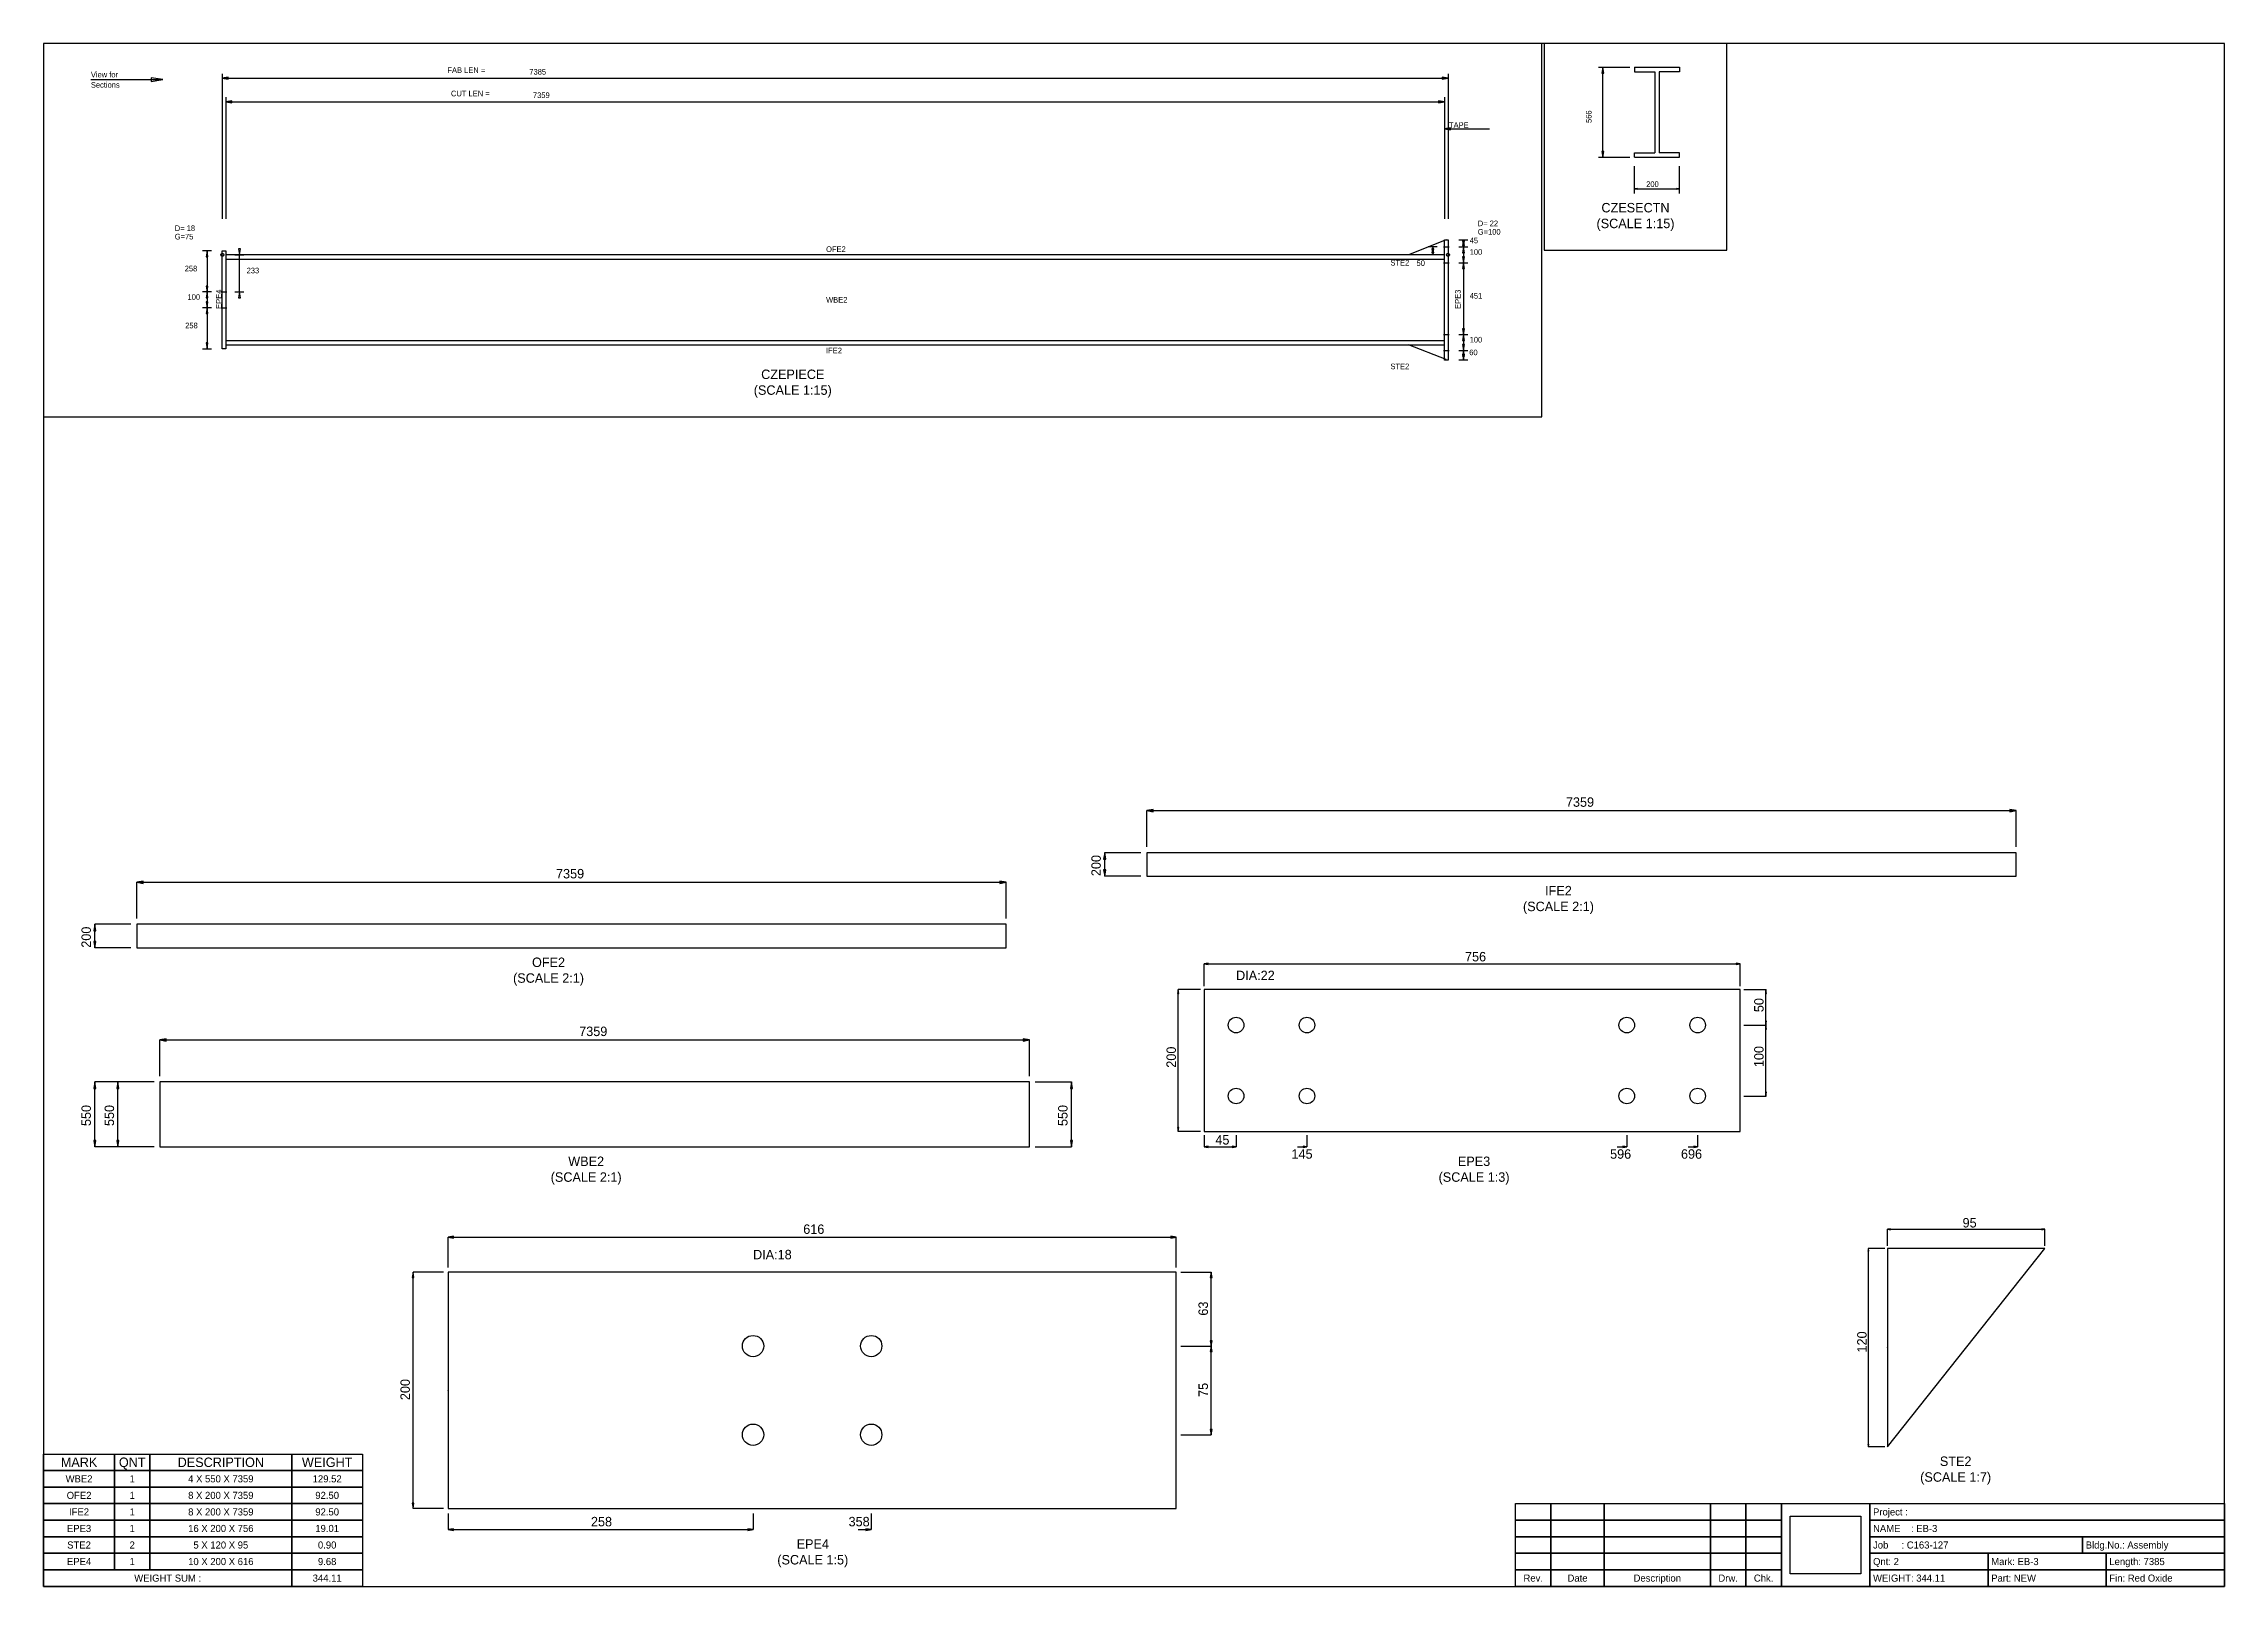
# Model space of a CAD drawing. Header units: metres. Extents: x 0 to 9229, y 0 to 6527.
import ezdxf
from ezdxf.enums import TextEntityAlignment as Align

# ---------------------------------------------------------------- set-up
doc = ezdxf.new("R2010")
doc.units = ezdxf.units.M
doc.linetypes.add('CONTIN', pattern=[0])
for name, color, linetype in [('1', 7, 'CONTIN'), ('10', 7, 'CONTIN'), ('11', 7, 'CONTIN'), ('12', 2, 'CONTIN'), ('15', 6, 'CONTIN'), ('2', 7, 'CONTIN'), ('21', 7, 'CONTIN'), ('3', 1, 'CONTIN'), ('4', 1, 'CONTIN'), ('5', 7, 'CONTIN'), ('6', 4, 'CONTIN')]:
    doc.layers.add(name, color=color, linetype=linetype)
doc.styles.add('SIMPLEX', font='txt')
picture_1 = doc.add_image_def('image1.png', size_in_pixel=(229, 276))

# ---------------------------------------------------------------- blocks, each defined once
blk = doc.blocks.new('PART_TABLE_BLOCK')
for points in [[(0, 560), (300, 560), (300, 490), (0, 490)], [(300, 560), (450, 560), (450, 490), (300, 490)], [(450, 560), (1050, 560), (1050, 490), (450, 490)], [(1050, 560), (1350, 560), (1350, 490), (1050, 490)], [(0, 490), (300, 490), (300, 420), (0, 420)], [(300, 490), (450, 490), (450, 420), (300, 420)], [(450, 490), (1050, 490), (1050, 420), (450, 420)], [(1050, 490), (1350, 490), (1350, 420), (1050, 420)], [(0, 420), (300, 420), (300, 350), (0, 350)], [(300, 420), (450, 420), (450, 350), (300, 350)], [(450, 420), (1050, 420), (1050, 350), (450, 350)], [(1050, 420), (1350, 420), (1350, 350), (1050, 350)], [(0, 350), (300, 350), (300, 280), (0, 280)], [(0, 280), (300, 280), (300, 210), (0, 210)], [(300, 350), (450, 350), (450, 280), (300, 280)], [(300, 280), (450, 280), (450, 210), (300, 210)], [(450, 350), (1050, 350), (1050, 280), (450, 280)], [(450, 280), (1050, 280), (1050, 210), (450, 210)], [(1050, 350), (1350, 350), (1350, 280), (1050, 280)], [(1050, 280), (1350, 280), (1350, 210), (1050, 210)], [(0, 210), (300, 210), (300, 140), (0, 140)], [(300, 210), (450, 210), (450, 140), (300, 140)], [(450, 210), (1050, 210), (1050, 140), (450, 140)], [(1050, 210), (1350, 210), (1350, 140), (1050, 140)], [(0, 140), (300, 140), (300, 70), (0, 70)], [(300, 140), (450, 140), (450, 70), (300, 70)], [(450, 140), (1050, 140), (1050, 70), (450, 70)], [(1050, 140), (1350, 140), (1350, 70), (1050, 70)], [(0, 70), (1050, 70), (1050, 0), (0, 0)], [(1050, 70), (1350, 70), (1350, 0), (1050, 0)]]:
    blk.add_lwpolyline(points, close=True)
for s, height, p in [('MARK', 40, (150, 525)), ('WBE2', 30, (150, 455)), ('QNT', 40, (375, 525)), ('1', 30, (375, 455)), ('DESCRIPTION', 40, (750, 525)), ('4 X 550 X 7359', 30, (750, 455)), ('WEIGHT', 40, (1200, 525)), ('129.52', 30, (1200, 455)), ('OFE2', 30, (150, 385)), ('1', 30, (375, 385)), ('8 X 200 X 7359', 30, (750, 385)), ('92.50', 30, (1200, 385)), ('IFE2', 30, (150, 315)), ('1', 30, (375, 315)), ('8 X 200 X 7359', 30, (750, 315)), ('92.50', 30, (1200, 315)), ('STE2', 30, (150, 175)), ('EPE3', 30, (150, 245)), ('2', 30, (375, 175)), ('1', 30, (375, 245)), ('16 X 200 X 756', 30, (750, 245)), ('5 X 120 X 95', 30, (750, 175)), ('19.01', 30, (1200, 245)), ('0.90', 30, (1200, 175)), ('EPE4', 30, (150, 105)), ('1', 30, (375, 105)), ('10 X 200 X 616', 30, (750, 105)), ('9.68', 30, (1200, 105)), ('WEIGHT SUM :', 30, (525, 35)), ('344.11', 30, (1200, 35))]:
    blk.add_text(s, height=height).set_placement(p, align=Align.MIDDLE_CENTER)
blk = doc.blocks.new('Title_Block')
for points in [[(-3000, 350), (-2850, 350), (-2850, 280), (-3000, 280)], [(-3000, 280), (-2850, 280), (-2850, 210), (-3000, 210)], [(-2850, 350), (-2625, 350), (-2625, 280), (-2850, 280)], [(-2850, 280), (-2625, 280), (-2625, 210), (-2850, 210)], [(-2625, 350), (-2175, 350), (-2175, 280), (-2625, 280)], [(-2625, 280), (-2175, 280), (-2175, 210), (-2625, 210)], [(-2175, 350), (-2025, 350), (-2025, 280), (-2175, 280)], [(-2175, 280), (-2025, 280), (-2025, 210), (-2175, 210)], [(-2025, 350), (-1875, 350), (-1875, 280), (-2025, 280)], [(-2025, 280), (-1875, 280), (-1875, 210), (-2025, 210)], [(-1875, 350), (-1500, 350), (-1500, 0), (-1875, 0)], [(-1500, 350), (0, 350), (0, 280), (-1500, 280)], [(-1500, 280), (0, 280), (0, 210), (-1500, 210)], [(-3000, 210), (-2850, 210), (-2850, 140), (-3000, 140)], [(-2850, 210), (-2625, 210), (-2625, 140), (-2850, 140)], [(-2625, 210), (-2175, 210), (-2175, 140), (-2625, 140)], [(-2175, 210), (-2025, 210), (-2025, 140), (-2175, 140)], [(-2025, 210), (-1875, 210), (-1875, 140), (-2025, 140)], [(-1500, 210), (-600, 210), (-600, 140), (-1500, 140)], [(-600, 210), (0, 210), (0, 140), (-600, 140)], [(-3000, 140), (-2850, 140), (-2850, 70), (-3000, 70)], [(-2850, 140), (-2625, 140), (-2625, 70), (-2850, 70)], [(-2625, 140), (-2175, 140), (-2175, 70), (-2625, 70)], [(-2175, 140), (-2025, 140), (-2025, 70), (-2175, 70)], [(-2025, 140), (-1875, 140), (-1875, 70), (-2025, 70)], [(-1500, 140), (-1000, 140), (-1000, 70), (-1500, 70)], [(-1000, 140), (-500, 140), (-500, 70), (-1000, 70)], [(-500, 140), (0, 140), (0, 70), (-500, 70)], [(-3000, 70), (-2850, 70), (-2850, 0), (-3000, 0)], [(-2850, 70), (-2625, 70), (-2625, 0), (-2850, 0)], [(-2625, 70), (-2175, 70), (-2175, 0), (-2625, 0)], [(-2175, 70), (-2025, 70), (-2025, 0), (-2175, 0)], [(-2025, 70), (-1875, 70), (-1875, 0), (-2025, 0)], [(-1500, 70), (-1000, 70), (-1000, 0), (-1500, 0)], [(-1000, 70), (-500, 70), (-500, 0), (-1000, 0)], [(-500, 70), (0, 70), (0, 0), (-500, 0)]]:
    blk.add_lwpolyline(points, close=True)
for s, p in [(' Project : ', (-1498, 315)), (' Job     : C163-127', (-1498, 175)), (' NAME    : EB-3', (-1498, 245)), (' Bldg.No.: Assembly', (-598, 175)), (' Qnt: 2', (-1498, 105)), (' Mark: EB-3', (-998, 105)), (' Length: 7385', (-498, 105)), (' WEIGHT: 344.11', (-1498, 35)), (' Part: NEW', (-998, 35)), (' Fin: Red Oxide', (-498, 35))]:
    blk.add_text(s, height=30).set_placement(p, align=Align.MIDDLE_LEFT)
for s, p in [('Rev.', (-2925, 35)), ('Date', (-2737.5, 35)), ('Description', (-2400, 35)), ('Drw.', (-2100, 35)), ('Chk.', (-1950, 35))]:
    blk.add_text(s, height=30).set_placement(p, align=Align.MIDDLE_CENTER)
image = blk.add_image(picture_1, insert=(-1837.1, 52.5), size_in_units=(299.2, 245))
blk = doc.blocks.new('ARROW')
at = {"layer": '2'}
for p, q in [((0, 0), (-1.651, 0.275)), ((-1.651, 0.275), (-1.651, -0.275)), ((-1.651, -0.275), (0, 0))]:
    blk.add_line(p, q, dxfattribs=at)
blk = doc.blocks.new('MAG_CRCL')
at = {"layer": '15'}
blk.add_circle((0, 0), 0.889, dxfattribs=at)
blk = doc.blocks.new('BSEPLT')
at = {"layer": '12'}
for p, q in [((-0.508, 0), (0.508, 0)), ((-0.508, -12.7), (-0.508, 0)), ((0.508, 0), (0.508, -12.7)), ((0.508, -12.7), (-0.508, -12.7))]:
    blk.add_line(p, q, dxfattribs=at)
blk = doc.blocks.new('CYAN_TICK')
at = {"layer": '6'}
blk.add_line((-1.6, 0), (1.6, 0), dxfattribs=at)
blk = doc.blocks.new('ARROWP')
at = {"layer": '2'}
for p, q in [((0, 0), (-1.651, 0.275)), ((-1.651, 0.275), (-1.651, -0.275)), ((-1.651, -0.275), (0, 0))]:
    blk.add_line(p, q, dxfattribs=at)
blk = doc.blocks.new('FLAT_CZEPIECE')
at = {"layer": '1'}
for p, q in [((5928.5, 684.945), (771.5, 684.945)), ((771.5, 684.945), (771.5, 303.945)), ((771.5, 665.895), (5928.5, 665.895)), ((5928.5, 303.945), (5928.5, 684.945)), ((771.5, 322.995), (5928.5, 322.995)), ((771.5, 303.945), (5928.5, 303.945))]:
    blk.add_line(p, q, dxfattribs=at)
at = {"layer": '2'}
for p, q in [((756.26, 1450.755), (756.26, 837.345)), ((756.26, 1431.705), (5943.74, 1431.705)), ((5943.74, 1450.755), (5943.74, 837.345)), ((771.5, 1351.695), (771.5, 837.345)), ((771.5, 1332.645), (5928.5, 1332.645)), ((5928.5, 1351.695), (5928.5, 837.345)), ((5928.5, 1237.395), (5928.5, 1123.095)), ((5928.5, 1218.345), (6119, 1218.345)), ((5936.12, 748.92), (5776.1, 684.945)), ((5989.46, 748.92), (6027.56, 748.92)), ((6008.51, 748.92), (6008.51, 718.635)), ((710.54, 701.805), (672.44, 701.805)), ((691.49, 701.805), (691.49, 528.12)), ((809.6, 684.945), (847.7, 684.945)), ((828.65, 528.12), (828.65, 684.945)), ((5898.02, 718.635), (5859.92, 718.635)), ((5898.02, 684.945), (5859.92, 684.945)), ((5878.97, 718.635), (5878.97, 684.945)), ((5989.46, 718.635), (6027.56, 718.635)), ((5989.46, 651.315), (6027.56, 651.315)), ((6008.51, 718.635), (6008.51, 651.315)), ((6008.51, 651.315), (6008.51, 347.64)), ((710.54, 528.12), (672.44, 528.12)), ((691.49, 528.12), (691.49, 460.8)), ((809.6, 528.12), (847.7, 528.12)), ((710.54, 460.8), (672.44, 460.8)), ((691.49, 460.8), (691.49, 287.115)), ((672.44, 287.115), (710.54, 287.115)), ((5936.12, 241.905), (5776.1, 303.945)), ((5989.46, 347.64), (6027.56, 347.64)), ((5989.46, 280.335), (6027.56, 280.335)), ((6008.51, 347.64), (6008.51, 280.335)), ((6008.51, 280.335), (6008.51, 240)), ((5989.46, 240), (6027.56, 240))]:
    blk.add_line(p, q, dxfattribs=at)
at = {"layer": '21'}
blk.add_line((200, 1425.99), (504.8, 1425.99), dxfattribs=at)
for name, p, xscale, yscale, zscale in [('ARROWP', (504.8, 1425.99), 30, 30, 30), ('BSEPLT', (5936.12, 748.92), 15, 40.080000000000005, 40.080000000000005), ('BSEPLT', (5936.12, 748.92), 15, 40.080000000000005, 40.080000000000005)]:
    blk.add_blockref(name, p, dxfattribs=dict(xscale=xscale, yscale=yscale, zscale=zscale))
at = {"xscale": 15, "yscale": 15, "zscale": 15, "rotation": 180}
blk.add_blockref('ARROW', (5928.5, 1218.345), dxfattribs=at)
at = {"layer": '12', "xscale": 15, "yscale": 32.655, "zscale": 32.655}
blk.add_blockref('BSEPLT', (763.88, 701.805), dxfattribs=at)
at = {"layer": '15', "xscale": 7.5, "yscale": 7.5, "zscale": 7.5}
for p in [(756.26, 684.945), (5943.74, 684.945)]:
    blk.add_blockref('MAG_CRCL', p, dxfattribs=at)
at = {"layer": '2', "xscale": 15, "yscale": 15, "zscale": 15}
for p, rotation in [((756.26, 1431.705), 180), ((771.5, 1332.645), 180), ((6008.51, 748.92), 90), ((6008.51, 718.635), -90), ((691.49, 701.805), 90), ((828.65, 684.945), -90), ((5878.97, 718.635), 90), ((5878.97, 684.945), -90), ((6008.51, 718.635), 90), ((6008.51, 651.315), -90), ((6008.51, 651.315), 90), ((691.49, 528.12), -90), ((691.49, 528.12), 90), ((691.49, 460.8), -90), ((828.65, 528.12), 90), ((691.49, 460.8), 90), ((6008.51, 347.64), -90), ((691.49, 287.115), -90), ((6008.51, 347.64), 90), ((6008.51, 280.335), -90), ((6008.51, 280.335), 90), ((6008.51, 240), -90)]:
    blk.add_blockref('ARROW', p, dxfattribs=dict(at, rotation=rotation))
at = {"layer": '2'}
for name, p, xscale, yscale, zscale in [('ARROW', (5943.74, 1431.705), 15, 15, 15), ('ARROW', (5928.5, 1332.645), 15, 15, 15), ('CYAN_TICK', (5936.12, 718.635), 7.5, 7.5, 7.5), ('CYAN_TICK', (5936.12, 651.315), 7.5, 7.5, 7.5), ('CYAN_TICK', (763.88, 528.12), 7.5, 7.5, 7.5), ('CYAN_TICK', (763.88, 460.8), 7.5, 7.5, 7.5), ('CYAN_TICK', (5936.12, 347.64), 7.5, 7.5, 7.5), ('CYAN_TICK', (5936.12, 280.335), 7.5, 7.5, 7.5)]:
    blk.add_blockref(name, p, dxfattribs=dict(at, xscale=xscale, yscale=yscale, zscale=zscale))
at = {"insert": (3170.443, 140), "char_height": 40, "attachment_point": 5}
blk.add_mtext('CZEPIECE\\P(SCALE 1:15)', dxfattribs=at)
at = {"layer": '11', "style": 'SIMPLEX'}
for s, p in [('7385', (2055.635, 1447.26)), ('7359', (2070.875, 1348.2)), ('45', (6035.18, 733.77)), ('50', (5810.39, 637.97)), ('100', (6035.18, 684.975)), ('258', (597.2, 614.955)), ('233', (859.13, 606.525)), ('100', (609.095, 494.46)), ('451', (6035.18, 499.485)), ('258', (599.105, 373.965)), ('60', (6033.275, 260.16)), ('100', (6035.18, 313.98))]:
    blk.add_text(s, height=23.805, dxfattribs=at).set_placement(p)
at = {"layer": '2', "style": 'SIMPLEX'}
for s, p in [('FAB LEN =', (1708.76, 1454.565)), ('CUT LEN =', (1724, 1355.505)), ('TAPE', (5947.55, 1222.155))]:
    blk.add_text(s, height=23.805, dxfattribs=at).set_placement(p)
at = {"layer": '21', "style": 'SIMPLEX'}
for s, p in [('View for', (200, 1435.515)), ('Sections', (200, 1391.94)), ('G=75', (555.05, 749.895)), ('D= 18', (555.05, 785.625)), ('G=100', (6069.47, 770.355)), ('D= 22', (6069.47, 806.07))]:
    blk.add_text(s, height=23.805, dxfattribs=at).set_placement(p)
at = {"layer": '3', "style": 'SIMPLEX'}
for s, p in [('OFE2', (3311.45, 696.855)), ('STE2', (5699.9, 639.39)), ('WBE2', (3311.45, 482.535)), ('IFE2', (3311.45, 268.23)), ('STE2', (5699.9, 200.955))]:
    blk.add_text(s, height=23.805, dxfattribs=at).set_placement(p)
for s, p in [('EPE4', (753.4, 456.345)), ('EPE3', (5997.08, 456.345))]:
    blk.add_text(s, height=23.805, rotation=90, dxfattribs=at).set_placement(p)
blk = doc.blocks.new('RSECTN')
at = {"layer": '10'}
for p, q in [((-6.35, 25.4), (6.35, 25.4)), ((-6.35, 25.4), (-6.35, 24.13)), ((6.35, 25.4), (6.35, 24.13)), ((-6.35, 24.13), (-0.635, 24.13)), ((-0.635, 24.13), (-0.635, 1.27)), ((6.35, 24.13), (0.635, 24.13)), ((0.635, 24.13), (0.635, 1.27)), ((-6.35, 0), (-6.35, 1.27)), ((-6.35, 1.27), (-0.635, 1.27)), ((-6.35, 0), (6.35, 0)), ((6.35, 1.27), (0.635, 1.27)), ((6.35, 0), (6.35, 1.27))]:
    blk.add_line(p, q, dxfattribs=at)
blk = doc.blocks.new('FLAT_CZESECTN')
at = {"layer": '2'}
for p, q in [((229.055, 773.4), (362.405, 773.4)), ((248.105, 392.4), (248.105, 773.4)), ((229.055, 392.4), (362.405, 392.4)), ((381.455, 240), (381.455, 354.3)), ((571.955, 240), (571.955, 354.3)), ((381.455, 259.05), (571.955, 259.05))]:
    blk.add_line(p, q, dxfattribs=at)
at = {"layer": '1', "xscale": 15, "yscale": 15, "zscale": 15}
blk.add_blockref('RSECTN', (476.705, 392.4), dxfattribs=at)
at = {"layer": '2'}
for p, xscale, yscale, zscale, rotation in [((248.105, 773.4), 15, 15, 15, 90), ((248.105, 392.4), 15, 15, 15, -90), ((381.455, 259.05), 7.5, 7.5, 7.5, 180)]:
    blk.add_blockref('ARROW', p, dxfattribs=dict(at, xscale=xscale, yscale=yscale, zscale=zscale, rotation=rotation))
at = {"layer": '2', "xscale": 7.5, "yscale": 7.5, "zscale": 7.5}
blk.add_blockref('ARROW', (571.955, 259.05), dxfattribs=at)
at = {"insert": (385.9775, 140), "char_height": 40, "attachment_point": 5}
blk.add_mtext('CZESECTN\\P(SCALE 1:15)', dxfattribs=at)
at = {"layer": '11', "style": 'SIMPLEX'}
blk.add_text('566', height=23.805, rotation=90, dxfattribs=at).set_placement((200, 537.66))
blk.add_text('200', height=23.805, dxfattribs=at).set_placement((431.15, 266.985))
blk = doc.blocks.new('EPE4')
at = {"layer": '3', "linetype": 'CONTINUOUS'}
for p, q in [((362.316095, 1328.98355), (362.316095, 328.98355)), ((3442.515995, 1328.98355), (362.316095, 1328.98355)), ((3442.515995, 328.98355), (3442.515995, 1328.98355)), ((362.316095, 328.98355), (3442.515995, 328.98355))]:
    blk.add_line(p, q, dxfattribs=at)
at = {"layer": '4', "linetype": 'CONTINUOUS'}
for centre in [(1652.416045, 1016.48355), (2152.416045, 1016.48355), (1652.416045, 641.48355), (2152.416045, 641.48355)]:
    blk.add_circle(centre, 45, dxfattribs=at)
at = {"layer": '5', "linetype": 'CONTINUOUS'}
for p, q in [((361.816095, 828.98355), (362.816095, 828.98355)), ((362.316095, 828.48355), (362.316095, 829.48354))]:
    blk.add_line(p, q, dxfattribs=at)
blk.add_circle((362.316095, 828.98355), 0.5, dxfattribs=at)
at = {"layer": '6', "linetype": 'CONTINUOUS'}
for p, q in [((362.316095, 1349.518215), (362.316095, 1477.859895)), ((362.316095, 1477.609895), (3442.515995, 1477.609895)), ((3442.515995, 1349.518215), (3442.515995, 1477.859895)), ((341.781505, 1328.98355), (213.43983, 1328.98356)), ((213.68975, 328.98355), (213.689825, 1328.98356)), ((3463.050645, 1328.98355), (3591.392345, 1328.98354)), ((3591.142395, 1016.48353), (3591.142395, 1328.98354)), ((3463.050645, 1016.48355), (3591.392345, 1016.48353)), ((3463.050645, 1016.48355), (3591.392345, 1016.48353)), ((3591.142395, 641.48355), (3591.142395, 1016.48353)), ((3463.050645, 641.48355), (3591.392345, 641.48355)), ((341.78143, 328.98355), (213.43975, 328.98355)), ((362.316095, 308.4489), (362.316095, 240)), ((1652.416045, 308.4489), (1652.416045, 240)), ((2152.416045, 308.4489), (2152.416045, 240)), ((362.316095, 240.25005), (1652.416045, 240.25005)), ((2097.656995, 240.25005), (2152.416045, 240.25005))]:
    blk.add_line(p, q, dxfattribs=at)
at = {"layer": '6', "xscale": 13.689775, "yscale": 13.689775, "zscale": 2.737955}
for p, rotation in [((362.316095, 1477.609895), 180), ((213.689825, 1328.98356), 90), ((3591.142395, 1328.98354), 90), ((3591.142395, 1016.48353), -90.00000000000001), ((3591.142395, 1016.48353), 90), ((3591.142395, 641.48355), -90.00000000000001), ((213.68975, 328.98355), -90.00000000000001), ((362.316095, 240.25005), 180)]:
    blk.add_blockref('ARROW', p, dxfattribs=dict(at, rotation=rotation))
for p in [(3442.515995, 1477.609895), (1652.416045, 240.25005), (2152.416045, 240.25005)]:
    blk.add_blockref('ARROW', p, dxfattribs=at)
at = {"insert": (1905.154247, 140), "char_height": 40, "attachment_point": 5}
blk.add_mtext('EPE4\\P(SCALE 1:5)', dxfattribs=at)
at = {"layer": '5'}
blk.add_text('ZERO', height=0.075, dxfattribs=at).set_placement((362.316095, 628.98355))
at = {"layer": '6'}
for s, p in [('616', (1864.769095, 1491.29968)), ('DIA:18', (1652.416045, 1383.742655)), ('258', (966.296745, 253.93985)), ('358', (2056.587645, 253.93985))]:
    blk.add_text(s, height=40, dxfattribs=at).set_placement(p)
for s, p in [('63', (3577.452495, 1145.35398)), ('200', (200, 787.9142)), ('75', (3577.452495, 801.604))]:
    blk.add_text(s, height=40, rotation=90, dxfattribs=at).set_placement(p)
blk = doc.blocks.new('WBE2')
at = {"layer": '3', "linetype": 'CONTINUOUS'}
for p, q in [((492.3, 515), (492.3, 240)), ((4171.8, 515), (492.3, 515)), ((4171.8, 240), (4171.8, 515)), ((492.3, 240), (4171.8, 240))]:
    blk.add_line(p, q, dxfattribs=at)
at = {"layer": '5', "linetype": 'CONTINUOUS'}
for p in [(492.2, 515), (492.3, 515)]:
    blk.add_line(p, (492.3, 515), dxfattribs=at)
blk.add_circle((492.3, 515), 0.05, dxfattribs=at)
at = {"layer": '6', "linetype": 'CONTINUOUS'}
for p, q in [((492.3, 539.5), (492.3, 692.8)), ((492.3, 692.8), (4171.8, 692.8)), ((4171.8, 539.5), (4171.8, 692.8)), ((467.8, 515), (216.3, 515)), ((216.4, 240), (216.4, 515)), ((467.8, 515), (314.4, 515)), ((314.5, 240), (314.5, 515)), ((4196.3, 515), (4349.6, 515)), ((4349.6, 240), (4349.6, 515)), ((467.8, 240), (216.3, 240)), ((467.8, 240), (314.4, 240)), ((4196.3, 240), (4349.6, 240))]:
    blk.add_line(p, q, dxfattribs=at)
at = {"layer": '6', "xscale": 16.3533325, "yscale": 16.3533325, "zscale": 32.706665}
for p, rotation in [((492.3, 692.8), 180), ((216.4, 515), 90), ((314.5, 515), 90), ((4349.6, 515), 90), ((216.4, 240), -90.00000000000001), ((314.5, 240), -90.00000000000001), ((4349.6, 240), -90.00000000000001)]:
    blk.add_blockref('ARROW', p, dxfattribs=dict(at, rotation=rotation))
blk.add_blockref('ARROW', (4171.8, 692.8), dxfattribs=at)
at = {"insert": (2296.1, 140), "char_height": 40, "attachment_point": 5}
blk.add_mtext('WBE2\\P(SCALE 2:1)', dxfattribs=at)
at = {"layer": '5'}
blk.add_text('ZERO', height=0.0075, dxfattribs=at).set_placement((492.3, 315))
at = {"layer": '6'}
blk.add_text('7359', height=40, dxfattribs=at).set_placement((2266.6, 709.2))
for p in [(200, 328.4), (298.1, 328.4), (4333.3, 328.4)]:
    blk.add_text('550', height=40, rotation=90, dxfattribs=at).set_placement(p)
blk = doc.blocks.new('EPE3')
at = {"layer": '3', "linetype": 'CONTINUOUS'}
for p, q in [((319.556312, 905.52348), (319.556312, 305.52348)), ((2587.676252, 905.52348), (319.556312, 905.52348)), ((2587.676252, 305.52348), (2587.676252, 905.52348)), ((319.556312, 305.52348), (2587.676252, 305.52348))]:
    blk.add_line(p, q, dxfattribs=at)
at = {"layer": '4', "linetype": 'CONTINUOUS'}
for centre in [(454.556312, 755.52348), (754.556312, 755.52348), (2107.931312, 755.52348), (2407.931312, 755.52348), (454.556312, 455.52348), (754.556312, 455.52348), (2107.931312, 455.52348), (2407.931312, 455.52348)]:
    blk.add_circle(centre, 33, dxfattribs=at)
at = {"layer": '5', "linetype": 'CONTINUOUS'}
for p, q in [((319.256312, 605.52348), (319.856312, 605.52348)), ((319.556312, 605.22348), (319.556312, 605.823474))]:
    blk.add_line(p, q, dxfattribs=at)
blk.add_circle((319.556312, 605.52348), 0.3, dxfattribs=at)
at = {"layer": '6', "linetype": 'CONTINUOUS'}
for p, q in [((319.556312, 920.644281), (319.556312, 1015.149285)), ((319.556312, 1014.999288), (2587.676252, 1014.999288)), ((2587.676252, 920.644281), (2587.676252, 1015.149285)), ((304.435559, 905.52348), (209.930552, 905.523489)), ((210.080504, 305.52348), (210.080552, 905.523489)), ((2602.797092, 905.52348), (2697.302042, 905.523471)), ((2697.152072, 755.523468), (2697.152072, 905.523471)), ((2602.797092, 755.52348), (2697.302042, 755.523468)), ((2602.797092, 755.52348), (2697.302042, 755.523468)), ((2697.152072, 455.52348), (2697.152072, 755.523468)), ((2602.797092, 455.52348), (2697.302042, 455.52348)), ((304.435511, 305.52348), (209.930507, 305.52348)), ((319.556312, 290.40267), (319.556312, 240)), ((454.556312, 290.40267), (454.556312, 240)), ((754.556312, 290.40267), (754.556312, 240)), ((2107.931312, 290.40267), (2107.931312, 240)), ((2407.931312, 290.40267), (2407.931312, 240)), ((319.556312, 240.15003), (454.556312, 240.15003)), ((714.234212, 240.15003), (754.556312, 240.15003)), ((2067.609122, 240.15003), (2107.931312, 240.15003)), ((2367.609122, 240.15003), (2407.931312, 240.15003))]:
    blk.add_line(p, q, dxfattribs=at)
at = {"layer": '6', "xscale": 10.080534, "yscale": 10.080534, "zscale": 3.360178}
for p, rotation in [((319.556312, 1014.999288), 180), ((210.080552, 905.523489), 90), ((2697.152072, 905.523471), 90), ((2697.152072, 755.523468), -90.00000000000001), ((2697.152072, 755.523468), 90), ((2697.152072, 455.52348), -90.00000000000001), ((210.080504, 305.52348), -90.00000000000001), ((319.556312, 240.15003), 180)]:
    blk.add_blockref('ARROW', p, dxfattribs=dict(at, rotation=rotation))
for p in [(2587.676252, 1014.999288), (454.556312, 240.15003), (754.556312, 240.15003), (2107.931312, 240.15003), (2407.931312, 240.15003)]:
    blk.add_blockref('ARROW', p, dxfattribs=at)
at = {"insert": (1461.679781, 140), "char_height": 40, "attachment_point": 5}
blk.add_mtext('EPE3\\P(SCALE 1:3)', dxfattribs=at)
at = {"layer": '5'}
blk.add_text('ZERO', height=0.045, dxfattribs=at).set_placement((319.556312, 405.52348))
at = {"layer": '6'}
for s, p in [('756', (1423.374662, 1025.079816)), ('DIA:22', (454.556312, 945.84561)), ('45', (366.895247, 250.23057)), ('145', (689.032832, 190.23057)), ('596', (2037.367592, 190.23057)), ('696', (2337.367592, 190.23057))]:
    blk.add_text(s, height=40, dxfattribs=at).set_placement(p)
for s, p in [('50', (2687.071562, 810.3624)), ('200', (200, 575.28186)), ('100', (2687.071562, 577.80201))]:
    blk.add_text(s, height=40, rotation=90, dxfattribs=at).set_placement(p)
blk = doc.blocks.new('OFE2')
at = {"layer": '3', "linetype": 'CONTINUOUS'}
for p, q in [((394.2, 340), (394.2, 240)), ((4073.7, 340), (394.2, 340)), ((4073.7, 240), (4073.7, 340)), ((394.2, 240), (4073.7, 240))]:
    blk.add_line(p, q, dxfattribs=at)
at = {"layer": '5', "linetype": 'CONTINUOUS'}
for p in [(394.1, 290), (394.2, 289.9)]:
    blk.add_line(p, (394.2, 290), dxfattribs=at)
blk.add_circle((394.2, 290), 0.05, dxfattribs=at)
at = {"layer": '6', "linetype": 'CONTINUOUS'}
for p, q in [((394.2, 364.5), (394.2, 517.8)), ((394.2, 517.8), (4073.7, 517.8)), ((4073.7, 364.5), (4073.7, 517.8)), ((369.6, 340), (216.3, 340)), ((216.4, 240), (216.4, 340)), ((369.6, 240), (216.3, 240))]:
    blk.add_line(p, q, dxfattribs=at)
at = {"layer": '6', "xscale": 16.3533325, "yscale": 16.3533325, "zscale": 32.706665}
for p, rotation in [((394.2, 517.8), 180), ((216.4, 340), 90), ((216.4, 240), -90.00000000000001)]:
    blk.add_blockref('ARROW', p, dxfattribs=dict(at, rotation=rotation))
blk.add_blockref('ARROW', (4073.7, 517.8), dxfattribs=at)
at = {"insert": (2136.8, 140), "char_height": 40, "attachment_point": 5}
blk.add_mtext('OFE2\\P(SCALE 2:1)', dxfattribs=at)
at = {"layer": '5'}
blk.add_text('ZERO', height=0.0075, dxfattribs=at).set_placement((394.2, 230))
at = {"layer": '6'}
blk.add_text('7359', height=40, dxfattribs=at).set_placement((2168.5, 534.2))
blk.add_text('200', height=40, rotation=90, dxfattribs=at).set_placement((200, 240.9))
blk = doc.blocks.new('IFE2')
at = {"layer": '3', "linetype": 'CONTINUOUS'}
for p, q in [((394.2, 340), (394.2, 240)), ((4073.7, 340), (394.2, 340)), ((4073.7, 240), (4073.7, 340)), ((394.2, 240), (4073.7, 240))]:
    blk.add_line(p, q, dxfattribs=at)
at = {"layer": '5', "linetype": 'CONTINUOUS'}
for p in [(394.1, 290), (394.2, 289.9)]:
    blk.add_line(p, (394.2, 290), dxfattribs=at)
blk.add_circle((394.2, 290), 0.05, dxfattribs=at)
at = {"layer": '6', "linetype": 'CONTINUOUS'}
for p, q in [((394.2, 364.5), (394.2, 517.8)), ((394.2, 517.8), (4073.7, 517.8)), ((4073.7, 364.5), (4073.7, 517.8)), ((369.6, 340), (216.3, 340)), ((216.4, 240), (216.4, 340)), ((369.6, 240), (216.3, 240))]:
    blk.add_line(p, q, dxfattribs=at)
at = {"layer": '6', "xscale": 16.3533325, "yscale": 16.3533325, "zscale": 32.706665}
for p, rotation in [((394.2, 517.8), 180), ((216.4, 340), 90), ((216.4, 240), -90.00000000000001)]:
    blk.add_blockref('ARROW', p, dxfattribs=dict(at, rotation=rotation))
blk.add_blockref('ARROW', (4073.7, 517.8), dxfattribs=at)
at = {"insert": (2136.8, 140), "char_height": 40, "attachment_point": 5}
blk.add_mtext('IFE2\\P(SCALE 2:1)', dxfattribs=at)
at = {"layer": '5'}
blk.add_text('ZERO', height=0.0075, dxfattribs=at).set_placement((394.2, 230))
at = {"layer": '6'}
blk.add_text('7359', height=40, dxfattribs=at).set_placement((2168.5, 534.2))
blk.add_text('200', height=40, rotation=90, dxfattribs=at).set_placement((200, 240.9))
blk = doc.blocks.new('STE2')
at = {"layer": '3', "linetype": 'CONTINUOUS'}
for p, q in [((288.316634, 1080), (288.316634, 240)), ((288.316634, 240), (953.596641, 1080)), ((953.596641, 1080), (288.316634, 1080))]:
    blk.add_line(p, q, dxfattribs=at)
at = {"layer": '5', "linetype": 'CONTINUOUS'}
for p, q in [((287.616634, 660), (289.016634, 660)), ((288.316634, 659.300014), (288.316634, 660.699986))]:
    blk.add_line(p, q, dxfattribs=at)
blk.add_circle((288.316634, 660), 0.7, dxfattribs=at)
at = {"layer": '6', "linetype": 'CONTINUOUS'}
for p, q in [((288.316634, 1091.2), (288.316634, 1161.2)), ((288.316634, 1160.85), (953.596641, 1160.85)), ((953.596641, 1091.2), (953.596641, 1161.2)), ((277.116697, 1080), (207.116697, 1080.000007)), ((207.466634, 240), (207.466697, 1080.000007)), ((277.116634, 240), (207.116634, 240))]:
    blk.add_line(p, q, dxfattribs=at)
at = {"layer": '6', "xscale": 7.4666690000000004, "yscale": 7.4666690000000004, "zscale": 1.066667}
for p, rotation in [((288.316634, 1160.85), 180), ((207.466697, 1080.000007), 90), ((207.466634, 240), -90.00000000000001)]:
    blk.add_blockref('ARROW', p, dxfattribs=dict(at, rotation=rotation))
blk.add_blockref('ARROW', (953.596641, 1160.85), dxfattribs=at)
at = {"insert": (576.798321, 140), "char_height": 40, "attachment_point": 5}
blk.add_mtext('STE2\\P(SCALE 1:7)', dxfattribs=at)
at = {"layer": '5'}
blk.add_text('ZERO', height=0.105, dxfattribs=at).set_placement((288.316634, 460))
at = {"layer": '6'}
blk.add_text('95', height=40, dxfattribs=at).set_placement((606.023289, 1168.316669))
blk.add_text('120', height=40, rotation=90, dxfattribs=at).set_placement((200, 639.466662))

msp = doc.modelspace()

# ---------------------------------------------------------------- linework, layer by layer
msp.add_lwpolyline([(0, 0), (9229.1, 0), (9229.1, 6526.9), (0, 6526.9)], close=True)
for points in [[(0, 4948.5), (6340.9, 4948.5), (6340.9, 6526.9), (0, 6526.9), (0, 4948.5)], [(6350.9, 5653.5), (7122.8, 5653.5), (7122.8, 6526.9), (6350.9, 6526.9), (6350.9, 5653.5)]]:
    msp.add_lwpolyline(points)

# ---------------------------------------------------------------- block references
for name, p in [('FLAT_CZEPIECE', (0, 4948.5)), ('FLAT_CZESECTN', (6350.9, 5653.5)), ('IFE2', (4274, 2764)), ('OFE2', (0, 2461)), ('EPE3', (4592, 1619)), ('WBE2', (0, 1619)), ('EPE4', (1350, 0)), ('STE2', (7515, 350)), ('PART_TABLE_BLOCK', (0, 0)), ('Title_Block', (9229.1, 0))]:
    msp.add_blockref(name, p)

doc.saveas('drawing.dxf')
